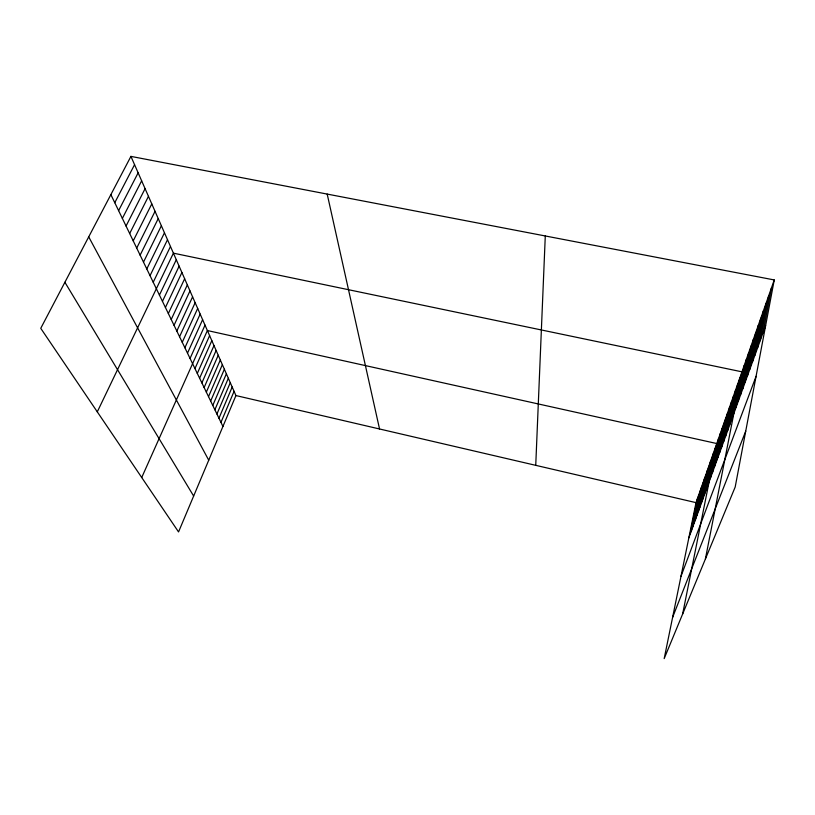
<?xml version="1.0" encoding="UTF-8"?>
<svg xmlns="http://www.w3.org/2000/svg" width="815" height="815" viewBox="0 0 815 815"><rect width="100%" height="100%" fill="white"/><g stroke="black" fill="none" stroke-linecap="round" stroke-linejoin="round"><path stroke-width="1.22" d="M535.74 465.334L545.286 235.973M760.161 340.752L768.708 295.723M762.871 333.274L771.448 287.919M774.25 279.942L735.191 487.013L664.184 658.612L696.03 502.641L774.25 279.942L130.92 156.388L40.75 328.313L178.546 531.93L235.932 395.56L130.92 156.388M752.377 362.257L760.823 318.186M754.914 355.238L763.39 310.851M757.512 348.076L766.019 303.374M742.73 388.918L751.023 346.069M745.073 382.449L753.396 339.305M747.457 375.858L755.821 332.408M749.892 369.124L758.296 325.368M705.393 559.019L741.976 371.834L173.412 253.159L97.291 411.86M735.986 407.541L744.177 365.568M738.196 401.459L746.418 359.191M740.438 395.244L748.7 352.691M725.595 436.28L733.592 395.713M727.591 430.748L735.629 389.906M729.629 425.104L737.707 383.987M731.717 419.368L739.816 377.966M717.944 457.409L725.788 417.912M719.808 452.264L727.693 412.502M721.703 447.038L729.619 407.011M723.628 441.71L731.585 401.408M707.522 486.209L715.152 448.209M682.634 614.031L716.782 443.543L207.387 330.544L141.718 477.519M710.833 477.081L718.524 438.592M712.565 472.293L720.297 433.56M714.327 467.413L722.1 428.425M716.12 462.462L723.924 423.219M698.435 511.331L705.851 474.676M699.891 507.307L707.339 470.438M701.369 503.222L708.856 466.129M702.866 499.065L710.395 461.748M704.394 494.848L711.953 457.307M705.943 490.569L713.533 452.794M690.152 534.212L697.365 498.821M691.477 530.545L698.73 494.95M692.832 526.816L700.116 491.017M694.197 523.036L701.511 487.024M695.592 519.196L702.938 482.969M696.998 515.294L704.384 478.853M688.848 537.829L765.631 325.623M680.973 576.368L756.065 376.336M672.599 617.413L745.725 431.145M218.96 418.217L232.183 387.023M220.957 422.364L234.078 391.322M216.922 414.02L230.278 382.673M214.865 409.762L228.343 378.262M212.776 405.442L226.376 373.79M210.657 401.062L224.38 369.246M208.518 396.62L222.363 364.651M206.338 392.117L220.315 359.986M204.127 387.553L218.237 355.248M201.886 382.907L216.128 350.45M199.614 378.211L213.988 345.58M197.301 373.433L211.819 340.639M194.958 368.584L209.618 335.627M190.058 358.447L205.013 325.144M187.501 353.15L202.609 319.663M184.893 347.761L200.164 314.091M182.244 342.29L197.678 308.437M179.555 336.727L195.152 302.691M176.824 331.063L192.595 296.843M174.043 325.317L189.987 290.914M171.221 319.47L187.338 284.883M168.348 313.531L184.648 278.75M165.425 307.489L181.908 272.505M162.45 301.336L179.127 266.169M159.424 295.081L176.295 259.72M153.22 282.245L170.478 246.487M150.042 275.664L167.503 239.702M146.792 268.95L164.467 232.795M143.491 262.124L161.38 225.765M140.129 255.166L158.242 218.603M136.706 248.086L155.044 211.319M133.222 240.873L151.784 203.903M129.677 233.528L148.462 196.344M126.05 226.04L145.09 188.652M122.362 218.41L141.647 180.818M118.603 210.637L138.143 172.821M114.772 202.711L134.567 164.681M235.932 395.56L696.03 502.641M64.894 282.285L193.644 496.05M88.713 236.87L208.732 460.2M110.871 194.632L222.933 426.449M327.192 194.082L379.546 428.985"/></g></svg>
